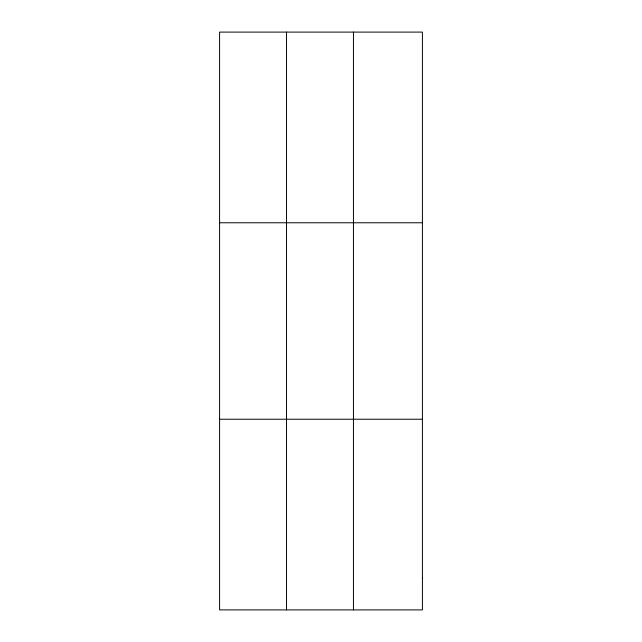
<?xml version="1.0" encoding="UTF-8"?>
<svg xmlns="http://www.w3.org/2000/svg" width="642" height="642" viewBox="0 0 642 642"><rect width="100%" height="100%" fill="white"/><g stroke="black" fill="none" stroke-linecap="round" stroke-linejoin="round"><path stroke-width="0.96" d="M286.517 609.9L286.517 32.1M353.453 609.9L353.453 32.1M219.588 222.774L422.412 222.774M219.588 419.226L422.412 419.226M422.412 578.121L422.412 609.9L219.588 609.9L219.588 32.1L422.412 32.1L422.412 578.121"/></g></svg>
